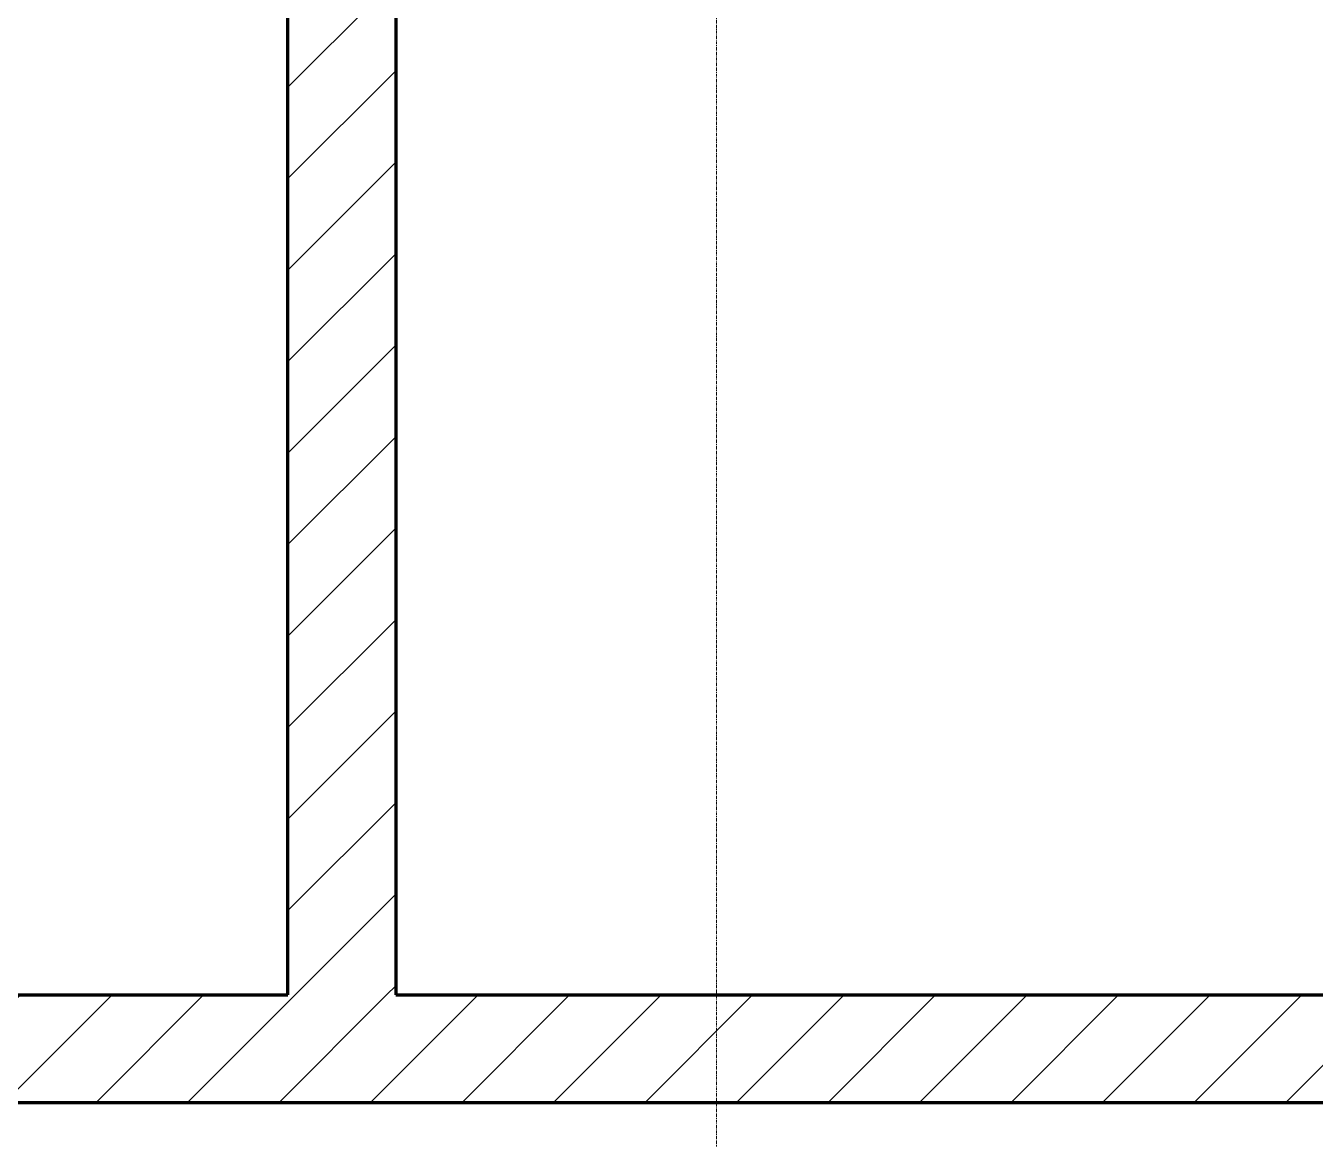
# Model space of a CAD drawing. Header units: millimetres. Extents: x -726012 to -647389, y -20772 to 18805.
# Drawn here: x -677564 to -675172, y 1151 to 3216 of the extents above; entities that cross this region are included whole.
import ezdxf

# ---------------------------------------------------------------- set-up
doc = ezdxf.new("R2010")
doc.units = ezdxf.units.MM
doc.linetypes.add('DPA_Grid _ Level 100', pattern=[10, 5.5, -1.6, 1.3, -1.6])
for name, color, linetype, lineweight in [('A-WALL', 5, 'Continuous', 35), ('A-WALL-PATT', 1, 'Continuous', 35), ('S-GRID', 251, 'Continuous', 9)]:
    doc.layers.add(name, color=color, linetype=linetype, lineweight=lineweight)
pattern_1 = [(45, (0, 0), (-84.852814, 84.852814), [])]

# ---------------------------------------------------------------- blocks, each defined once
blk = doc.blocks.new('*U1069')
at = {"layer": 'S-GRID', "linetype": 'DPA_Grid _ Level 100'}
blk.add_line((0, -12746.5), (0, 25446.8), dxfattribs=at)

msp = doc.modelspace()

# ---------------------------------------------------------------- hatches: boundary and pattern name
at = {"layer": 'A-WALL-PATT', "lineweight": 9}
h = msp.add_hatch(dxfattribs=at)
h.set_pattern_fill('FP_2', color=256, style=0, pattern_type=2)
h.set_pattern_definition(pattern_1)
h.paths.add_polyline_path([(-676877.4, 1419), (-676877.4, 3929), (-677077.4, 3929), (-677077.4, 1419)])
h = msp.add_hatch(dxfattribs=at)
h.set_pattern_fill('FP_2', color=256, style=0, pattern_type=2)
h.set_pattern_definition(pattern_1)
h.paths.add_polyline_path([(-678433.6, 1219), (-672927.4, 1219), (-672927.4, 1419), (-679502.4, 1419), (-679502.4, 1219)])

# ---------------------------------------------------------------- linework, layer by layer
at = {"layer": 'A-WALL', "color": 7, "lineweight": 70}
for p, q in [((-677077.4, 1419), (-677077.4, 3929)), ((-676877.4, 3929), (-676877.4, 1419)), ((-679302.4, 1419), (-677077.4, 1419)), ((-676877.4, 1419), (-672927.4, 1419)), ((-672927.4, 1219), (-679502.4, 1219))]:
    msp.add_line(p, q, dxfattribs=at)

# ---------------------------------------------------------------- block references
msp.add_blockref('*U1069', (-676282.4, -7541.4))

doc.saveas('drawing.dxf')
